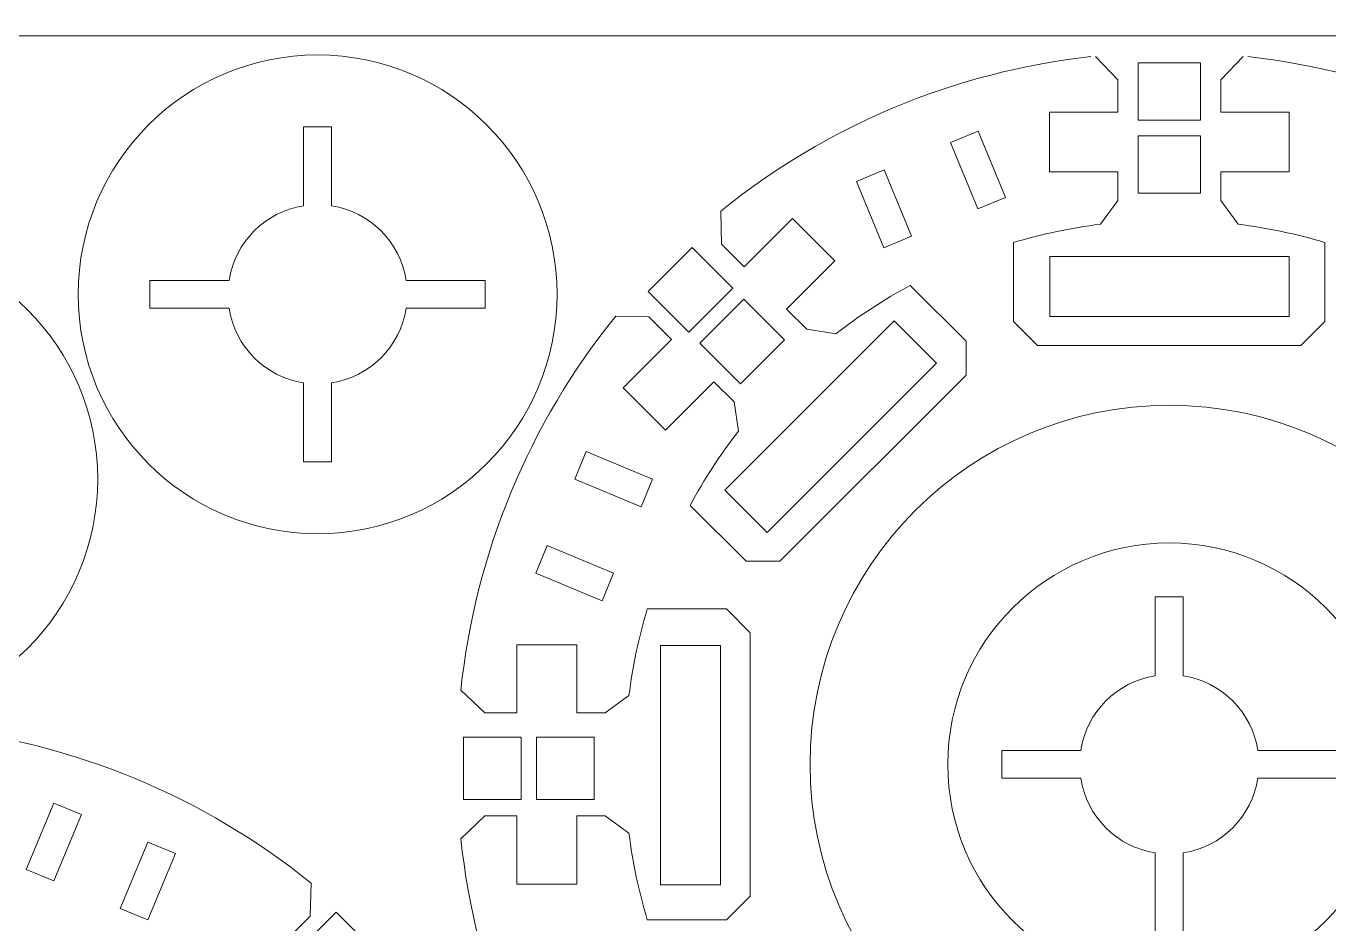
# Model space of a CAD drawing. Header units: centimetres. Extents: x -226 to -75, y 0 to 222.
# Drawn here: x -207.54 to -196.65, y 124.82 to 132.33 of the extents above; entities that cross this region are included whole.
import ezdxf

# ---------------------------------------------------------------- set-up
doc = ezdxf.new("R2010")
doc.units = ezdxf.units.CM
doc.header["$MEASUREMENT"] = 0
doc.layers.add('layer 1', color=7, linetype='Continuous')

msp = doc.modelspace()

# ---------------------------------------------------------------- linework, layer by layer
at = {"layer": 'layer 1', "color": 250, "lineweight": 20}
for points in [[(-225.83724, 132.24642), (-175.83724, 132.24642), (-175.83724, 162.24642), (-225.83724, 162.24642), (-225.83724, 132.24642)], [(-225.83724, 102.24642), (-175.83724, 102.24642), (-175.83724, 132.24642), (-225.83724, 132.24642), (-225.83724, 102.24642)]]:
    msp.add_lwpolyline(points, close=True, dxfattribs=at)
at = {"layer": 'layer 1', "color": 242, "lineweight": 9}
for points, knots in [([(-203.10162, 130.0853), (-203.10162, 131.18984), (-203.99714, 132.08533), (-205.10162, 132.08533), (-205.10162, 132.08533), (-206.2062, 132.08533), (-207.10166, 131.18984), (-207.10166, 130.08522), (-207.10166, 130.08522), (-207.10166, 128.98068), (-206.2062, 128.08522), (-205.10162, 128.08519), (-205.10162, 128.08519), (-203.99707, 128.08519), (-203.10162, 128.98071), (-203.10162, 130.0853)], [0, 0, 0, 0, 0.2, 0.2, 0.2, 0.2, 0.4, 0.4, 0.4, 0.4, 0.6, 0.6, 0.6, 0.6, 1, 1, 1, 1]), ([(-197.72784, 131.53943), (-197.72784, 131.53943), (-197.72784, 132.01963), (-197.72784, 132.01963), (-197.72784, 132.01963), (-197.72784, 132.01963), (-198.24783, 132.01967), (-198.24783, 132.01967), (-198.24783, 132.01967), (-198.24783, 132.01967), (-198.24783, 131.53943), (-198.24783, 131.53943), (-198.24783, 131.53943), (-198.24783, 131.53943), (-197.72784, 131.53943), (-197.72784, 131.53943)], [0, 0, 0, 0, 0.2, 0.2, 0.2, 0.2, 0.4, 0.4, 0.4, 0.4, 0.6, 0.6, 0.6, 0.6, 1, 1, 1, 1]), ([(-204.98492, 128.68521), (-204.98492, 128.68521), (-204.98492, 129.34522), (-204.98492, 129.34522), (-204.98492, 129.34522), (-204.66439, 129.39546), (-204.4118, 129.64804), (-204.36156, 129.96858), (-204.36156, 129.96858), (-204.36156, 129.96858), (-203.70176, 129.96858), (-203.70176, 129.96858), (-203.70176, 129.96858), (-203.70176, 129.96858), (-203.70169, 130.20187), (-203.70169, 130.20187), (-203.70169, 130.20187), (-203.70169, 130.20187), (-204.36156, 130.20187), (-204.36156, 130.20187), (-204.36156, 130.20187), (-204.4118, 130.52248), (-204.66439, 130.77506), (-204.98485, 130.82516), (-204.98485, 130.82516), (-204.98485, 130.82516), (-204.98478, 131.48524), (-204.98478, 131.48524), (-204.98478, 131.48524), (-204.98478, 131.48524), (-205.21814, 131.48524), (-205.21814, 131.48524), (-205.21814, 131.48524), (-205.21814, 131.48524), (-205.21821, 130.82516), (-205.21821, 130.82516), (-205.21821, 130.82516), (-205.53882, 130.77513), (-205.79127, 130.5224), (-205.84157, 130.20187), (-205.84157, 130.20187), (-205.84157, 130.20187), (-206.50158, 130.20187), (-206.50158, 130.20187), (-206.50158, 130.20187), (-206.50158, 130.20187), (-206.50151, 129.96858), (-206.50151, 129.96858), (-206.50151, 129.96858), (-206.50151, 129.96858), (-205.8415, 129.96858), (-205.8415, 129.96858), (-205.8415, 129.96858), (-205.79127, 129.64804), (-205.53868, 129.39546), (-205.21828, 129.34529), (-205.21828, 129.34529), (-205.21828, 129.34529), (-205.21828, 128.68521), (-205.21828, 128.68521), (-205.21828, 128.68521), (-205.21828, 128.68521), (-204.98492, 128.68521), (-204.98492, 128.68521)], [0, 0, 0, 0, 0.05882353, 0.05882353, 0.05882353, 0.05882353, 0.11764706, 0.11764706, 0.11764706, 0.11764706, 0.17647059, 0.17647059, 0.17647059, 0.17647059, 0.23529412, 0.23529412, 0.23529412, 0.23529412, 0.29411765, 0.29411765, 0.29411765, 0.29411765, 0.35294118, 0.35294118, 0.35294118, 0.35294118, 0.41176471, 0.41176471, 0.41176471, 0.41176471, 0.47058824, 0.47058824, 0.47058824, 0.47058824, 0.52941176, 0.52941176, 0.52941176, 0.52941176, 0.58823529, 0.58823529, 0.58823529, 0.58823529, 0.64705882, 0.64705882, 0.64705882, 0.64705882, 0.70588235, 0.70588235, 0.70588235, 0.70588235, 0.76470588, 0.76470588, 0.76470588, 0.76470588, 0.82352941, 0.82352941, 0.82352941, 0.82352941, 0.88235294, 0.88235294, 0.88235294, 0.88235294, 1, 1, 1, 1]), ([(-197.72784, 131.40984), (-197.72784, 131.40984), (-198.24783, 131.40984), (-198.24783, 131.40984), (-198.24783, 131.40984), (-198.24783, 131.40984), (-198.24783, 130.92967), (-198.24783, 130.92967), (-198.24783, 130.92967), (-198.24783, 130.92967), (-197.72784, 130.92967), (-197.72784, 130.92967), (-197.72784, 130.92967), (-197.72784, 130.92967), (-197.72784, 131.40984), (-197.72784, 131.40984)], [0, 0, 0, 0, 0.2, 0.2, 0.2, 0.2, 0.4, 0.4, 0.4, 0.4, 0.6, 0.6, 0.6, 0.6, 1, 1, 1, 1]), ([(-206.93843, 128.54127), (-206.9385, 129.64581), (-207.83395, 130.5413), (-208.93843, 130.5413), (-208.93843, 130.5413), (-210.04301, 130.5413), (-210.93846, 129.64581), (-210.93846, 128.5412), (-210.93846, 128.5412), (-210.93853, 127.43665), (-210.04301, 126.5412), (-208.93843, 126.54117), (-208.93843, 126.54117), (-207.83388, 126.54117), (-206.9385, 127.43668), (-206.93843, 128.54127)], [0, 0, 0, 0, 0.2, 0.2, 0.2, 0.2, 0.4, 0.4, 0.4, 0.4, 0.6, 0.6, 0.6, 0.6, 1, 1, 1, 1]), ([(-202.3393, 130.10937), (-202.3393, 130.10937), (-201.99982, 129.76989), (-201.99982, 129.76989), (-201.99982, 129.76989), (-201.99982, 129.76989), (-201.63222, 130.13756), (-201.63222, 130.13756), (-201.63222, 130.13756), (-201.63222, 130.13756), (-201.97163, 130.47711), (-201.97163, 130.47711), (-201.97163, 130.47711), (-201.97163, 130.47711), (-202.3393, 130.10937), (-202.3393, 130.10937)], [0, 0, 0, 0, 0.2, 0.2, 0.2, 0.2, 0.4, 0.4, 0.4, 0.4, 0.6, 0.6, 0.6, 0.6, 1, 1, 1, 1]), ([(-198.9868, 129.90044), (-198.9868, 129.90044), (-196.9868, 129.90044), (-196.9868, 129.90044), (-196.9868, 129.90044), (-196.9868, 129.90044), (-196.9868, 130.40047), (-196.9868, 130.40047), (-196.9868, 130.40047), (-196.9868, 130.40047), (-198.9868, 130.40047), (-198.9868, 130.40047), (-198.9868, 130.40047), (-198.9868, 130.40047), (-198.9868, 129.90044), (-198.9868, 129.90044)], [0, 0, 0, 0, 0.2, 0.2, 0.2, 0.2, 0.4, 0.4, 0.4, 0.4, 0.6, 0.6, 0.6, 0.6, 1, 1, 1, 1]), ([(-201.90818, 129.67818), (-201.90818, 129.67818), (-201.5687, 129.33863), (-201.5687, 129.33863), (-201.5687, 129.33863), (-201.5687, 129.33863), (-201.20103, 129.7063), (-201.20103, 129.7063), (-201.20103, 129.7063), (-201.20103, 129.7063), (-201.54051, 130.04585), (-201.54051, 130.04585), (-201.54051, 130.04585), (-201.54051, 130.04585), (-201.90818, 129.67818), (-201.90818, 129.67818)], [0, 0, 0, 0, 0.2, 0.2, 0.2, 0.2, 0.4, 0.4, 0.4, 0.4, 0.6, 0.6, 0.6, 0.6, 1, 1, 1, 1]), ([(-201.69892, 128.44856), (-201.69892, 128.44856), (-201.34544, 128.09504), (-201.34544, 128.09504), (-201.34544, 128.09504), (-201.34544, 128.09504), (-199.93134, 129.50922), (-199.93134, 129.50922), (-199.93134, 129.50922), (-199.93134, 129.50922), (-200.28485, 129.86277), (-200.28485, 129.86277), (-200.28485, 129.86277), (-200.28485, 129.86277), (-201.69892, 128.44856), (-201.69892, 128.44856)], [0, 0, 0, 0, 0.2, 0.2, 0.2, 0.2, 0.4, 0.4, 0.4, 0.4, 0.6, 0.6, 0.6, 0.6, 1, 1, 1, 1]), ([(-200.98773, 126.15792), (-200.98773, 124.50096), (-199.6447, 123.15794), (-197.98788, 123.15794), (-197.98788, 123.15794), (-196.33092, 123.15787), (-194.98782, 124.50103), (-194.98789, 126.15785), (-194.98789, 126.15785), (-194.98782, 127.81473), (-196.33099, 129.15783), (-197.98795, 129.1579), (-197.98795, 129.1579), (-199.6447, 129.15783), (-200.98773, 127.8148), (-200.98773, 126.15792)], [0, 0, 0, 0, 0.2, 0.2, 0.2, 0.2, 0.4, 0.4, 0.4, 0.4, 0.6, 0.6, 0.6, 0.6, 1, 1, 1, 1]), ([(-197.9878, 128.00786), (-196.96612, 128.00786), (-196.13787, 127.17965), (-196.13787, 126.15798), (-196.13787, 126.15798), (-196.13787, 125.13619), (-196.96612, 124.3079), (-197.9878, 124.3079), (-197.9878, 124.3079), (-199.00955, 124.3079), (-199.8378, 125.13626), (-199.8378, 126.15794), (-199.8378, 126.15794), (-199.8378, 127.17958), (-199.00955, 128.00793), (-197.9878, 128.00786)], [0, 0, 0, 0, 0.2, 0.2, 0.2, 0.2, 0.4, 0.4, 0.4, 0.4, 0.6, 0.6, 0.6, 0.6, 1, 1, 1, 1]), ([(-199.38782, 126.27457), (-199.38782, 126.27457), (-198.72788, 126.2745), (-198.72788, 126.2745), (-198.72788, 126.2745), (-198.67765, 126.59511), (-198.42499, 126.84763), (-198.10445, 126.89786), (-198.10445, 126.89786), (-198.10445, 126.89786), (-198.10452, 127.55793), (-198.10452, 127.55793), (-198.10452, 127.55793), (-198.10452, 127.55793), (-197.87116, 127.55793), (-197.87116, 127.55793), (-197.87116, 127.55793), (-197.87116, 127.55793), (-197.87116, 126.89786), (-197.87116, 126.89786), (-197.87116, 126.89786), (-197.55063, 126.84777), (-197.29804, 126.59511), (-197.2478, 126.27464), (-197.2478, 126.27464), (-197.2478, 126.27464), (-196.58786, 126.27457), (-196.58786, 126.27457), (-196.58786, 126.27457), (-196.58786, 126.27457), (-196.58786, 126.04121), (-196.58786, 126.04121), (-196.58786, 126.04121), (-196.58786, 126.04121), (-197.2478, 126.04121), (-197.2478, 126.04121), (-197.2478, 126.04121), (-197.29804, 125.72075), (-197.55063, 125.46816), (-197.87116, 125.41792), (-197.87116, 125.41792), (-197.87116, 125.41792), (-197.87116, 124.75798), (-197.87116, 124.75798), (-197.87116, 124.75798), (-197.87116, 124.75798), (-198.10445, 124.75784), (-198.10445, 124.75784), (-198.10445, 124.75784), (-198.10445, 124.75784), (-198.10452, 125.41792), (-198.10452, 125.41792), (-198.10452, 125.41792), (-198.42506, 125.46816), (-198.67765, 125.72068), (-198.72788, 126.04121), (-198.72788, 126.04121), (-198.72788, 126.04121), (-199.38782, 126.04121), (-199.38782, 126.04121), (-199.38782, 126.04121), (-199.38782, 126.04121), (-199.38782, 126.27457), (-199.38782, 126.27457)], [0, 0, 0, 0, 0.05882353, 0.05882353, 0.05882353, 0.05882353, 0.11764706, 0.11764706, 0.11764706, 0.11764706, 0.17647059, 0.17647059, 0.17647059, 0.17647059, 0.23529412, 0.23529412, 0.23529412, 0.23529412, 0.29411765, 0.29411765, 0.29411765, 0.29411765, 0.35294118, 0.35294118, 0.35294118, 0.35294118, 0.41176471, 0.41176471, 0.41176471, 0.41176471, 0.47058824, 0.47058824, 0.47058824, 0.47058824, 0.52941176, 0.52941176, 0.52941176, 0.52941176, 0.58823529, 0.58823529, 0.58823529, 0.58823529, 0.64705882, 0.64705882, 0.64705882, 0.64705882, 0.70588235, 0.70588235, 0.70588235, 0.70588235, 0.76470588, 0.76470588, 0.76470588, 0.76470588, 0.82352941, 0.82352941, 0.82352941, 0.82352941, 0.88235294, 0.88235294, 0.88235294, 0.88235294, 1, 1, 1, 1]), ([(-202.23658, 125.15044), (-202.23658, 125.15044), (-201.73662, 125.15044), (-201.73662, 125.15044), (-201.73662, 125.15044), (-201.73662, 125.15044), (-201.73662, 127.15043), (-201.73662, 127.15043), (-201.73662, 127.15043), (-201.73662, 127.15043), (-202.23658, 127.15043), (-202.23658, 127.15043), (-202.23658, 127.15043), (-202.23658, 127.15043), (-202.23658, 125.15044), (-202.23658, 125.15044)], [0, 0, 0, 0, 0.2, 0.2, 0.2, 0.2, 0.4, 0.4, 0.4, 0.4, 0.6, 0.6, 0.6, 0.6, 1, 1, 1, 1]), ([(-203.88187, 125.86536), (-203.88187, 125.86536), (-203.4017, 125.86536), (-203.4017, 125.86536), (-203.4017, 125.86536), (-203.4017, 125.86536), (-203.4017, 126.38536), (-203.4017, 126.38536), (-203.4017, 126.38536), (-203.4017, 126.38536), (-203.88187, 126.38529), (-203.88187, 126.38529), (-203.88187, 126.38529), (-203.88187, 126.38529), (-203.88187, 125.86536), (-203.88187, 125.86536)], [0, 0, 0, 0, 0.2, 0.2, 0.2, 0.2, 0.4, 0.4, 0.4, 0.4, 0.6, 0.6, 0.6, 0.6, 1, 1, 1, 1]), ([(-203.27202, 125.86536), (-203.27202, 125.86536), (-202.79178, 125.86536), (-202.79178, 125.86536), (-202.79178, 125.86536), (-202.79178, 125.86536), (-202.79178, 126.38536), (-202.79178, 126.38536), (-202.79178, 126.38536), (-202.79178, 126.38536), (-203.27202, 126.38529), (-203.27202, 126.38529), (-203.27202, 126.38529), (-203.27202, 126.38529), (-203.27202, 125.86536), (-203.27202, 125.86536)], [0, 0, 0, 0, 0.2, 0.2, 0.2, 0.2, 0.4, 0.4, 0.4, 0.4, 0.6, 0.6, 0.6, 0.6, 1, 1, 1, 1]), ([(-205.93522, 123.9323), (-205.93522, 123.9323), (-205.511, 123.50802), (-205.511, 123.50802), (-205.511, 123.50802), (-205.511, 123.50802), (-204.521, 124.49798), (-204.521, 124.49798), (-204.521, 124.49798), (-204.521, 124.49798), (-204.94529, 124.92223), (-204.94529, 124.92223), (-204.94529, 124.92223), (-204.94529, 124.92223), (-205.93522, 123.9323), (-205.93522, 123.9323)], [0, 0, 0, 0, 0.2, 0.2, 0.2, 0.2, 0.4, 0.4, 0.4, 0.4, 0.6, 0.6, 0.6, 0.6, 1, 1, 1, 1])]:
    msp.add_open_spline(points, degree=3, knots=knots, dxfattribs=at)
for points in [[(-201.73296, 130.78123), (-200.84791, 131.49831), (-199.77571, 131.94601), (-198.64383, 132.07151)], [(-198.605, 132.07151), (-198.605, 132.07151), (-198.41783, 131.87642), (-198.41783, 131.87642)], [(-197.55785, 131.87643), (-197.55785, 131.87643), (-197.37072, 132.07151), (-197.37072, 132.07151)], [(-197.33165, 132.07151), (-196.19994, 131.94592), (-195.1277, 131.49829), (-194.24259, 130.78122)], [(-198.41782, 131.87643), (-198.41782, 131.87643), (-198.41782, 131.60796), (-198.41782, 131.60796)], [(-197.55785, 131.60785), (-197.55785, 131.60785), (-197.55785, 131.87642), (-197.55785, 131.87642)], [(-198.98785, 131.60785), (-198.98785, 131.60785), (-198.98785, 131.10782), (-198.98785, 131.10782)], [(-198.41782, 131.60795), (-198.41782, 131.60795), (-198.98784, 131.60785), (-198.98784, 131.60785)], [(-196.98783, 131.60788), (-196.98783, 131.60788), (-197.55785, 131.60785), (-197.55785, 131.60785)], [(-196.98783, 131.60788), (-196.98783, 131.60788), (-196.98783, 131.10789), (-196.98783, 131.10789)], [(-199.58447, 131.44972), (-199.58447, 131.44972), (-199.81543, 131.35401), (-199.81543, 131.35401)], [(-199.81543, 131.35401), (-199.81543, 131.35401), (-199.58584, 130.79969), (-199.58584, 130.79969)], [(-199.35489, 130.89533), (-199.35489, 130.89533), (-199.58447, 131.44972), (-199.58447, 131.44972)], [(-200.36974, 131.12436), (-200.36974, 131.12436), (-200.60071, 131.02873), (-200.60071, 131.02873)], [(-200.6007, 131.02873), (-200.6007, 131.02873), (-200.37112, 130.47448), (-200.37112, 130.47448)], [(-200.14009, 130.57012), (-200.14009, 130.57012), (-200.36975, 131.12436), (-200.36975, 131.12436)], [(-198.41782, 131.1079), (-198.41782, 131.1079), (-198.98784, 131.10783), (-198.98784, 131.10783)], [(-198.41782, 131.1079), (-198.41782, 131.1079), (-198.41782, 130.86984), (-198.41782, 130.86984)], [(-196.98783, 131.1079), (-196.98783, 131.1079), (-197.55785, 131.1079), (-197.55785, 131.1079)], [(-197.55785, 130.86984), (-197.55785, 130.86984), (-197.55785, 131.10789), (-197.55785, 131.10789)], [(-199.58585, 130.7997), (-199.58585, 130.7997), (-199.35488, 130.89533), (-199.35488, 130.89533)], [(-198.41782, 130.86984), (-198.41782, 130.86984), (-198.5626, 130.6714), (-198.5626, 130.6714)], [(-197.41309, 130.67147), (-197.41309, 130.67147), (-197.55787, 130.86984), (-197.55787, 130.86984)], [(-201.72731, 130.50555), (-201.72731, 130.50555), (-201.73302, 130.78118), (-201.73302, 130.78118)], [(-201.13434, 130.71867), (-201.13434, 130.71867), (-201.53742, 130.31559), (-201.53742, 130.31559)], [(-201.13434, 130.71867), (-201.13434, 130.71867), (-200.78086, 130.36515), (-200.78086, 130.36515)], [(-198.56258, 130.6714), (-198.80939, 130.64004), (-199.04952, 130.58928), (-199.28786, 130.51816)], [(-196.68783, 130.51817), (-196.92624, 130.58929), (-197.16641, 130.64005), (-197.41311, 130.67148)], [(-201.53741, 130.31559), (-201.53741, 130.31559), (-201.72731, 130.50556), (-201.72731, 130.50556)], [(-200.37112, 130.47448), (-200.37112, 130.47448), (-200.14009, 130.57012), (-200.14009, 130.57012)], [(-199.28784, 130.51817), (-199.28784, 130.51817), (-199.28784, 129.85787), (-199.28784, 129.85787)], [(-196.68783, 129.85795), (-196.68783, 129.85795), (-196.68783, 130.51817), (-196.68783, 130.51817)], [(-200.78088, 130.36513), (-200.78088, 130.36513), (-201.18396, 129.96205), (-201.18396, 129.96205)], [(-200.1518, 130.16036), (-200.3707, 130.04204), (-200.5763, 129.90812), (-200.77301, 129.7559)], [(-199.68493, 129.69348), (-199.68493, 129.69348), (-200.15179, 130.16034), (-200.15179, 130.16034)], [(-201.01556, 129.7938), (-201.01556, 129.7938), (-201.18393, 129.96207), (-201.18393, 129.96207)], [(-203.90509, 126.77873), (-203.78493, 127.92352), (-203.33542, 129.00881), (-202.61089, 129.9032)], [(-202.61084, 129.90321), (-202.61084, 129.90321), (-202.33521, 129.89743), (-202.33521, 129.89743)], [(-202.33523, 129.89743), (-202.33523, 129.89743), (-202.1454, 129.70753), (-202.1454, 129.70753)], [(-199.28784, 129.85788), (-199.28784, 129.85788), (-199.08782, 129.65785), (-199.08782, 129.65785)], [(-196.88786, 129.65785), (-196.88786, 129.65785), (-196.68783, 129.85795), (-196.68783, 129.85795)], [(-200.77296, 129.75576), (-200.77296, 129.75576), (-201.01556, 129.79379), (-201.01556, 129.79379)], [(-202.14541, 129.70753), (-202.14541, 129.70753), (-202.54835, 129.30452), (-202.54835, 129.30452)], [(-199.68493, 129.41057), (-199.68493, 129.41057), (-199.68493, 129.69349), (-199.68493, 129.69349)], [(-199.08782, 129.65785), (-199.08782, 129.65785), (-196.88787, 129.65785), (-196.88787, 129.65785)], [(-201.24045, 127.85497), (-201.24045, 127.85497), (-199.68492, 129.41058), (-199.68492, 129.41058)], [(-202.54834, 129.30453), (-202.54834, 129.30453), (-202.19486, 128.95101), (-202.19486, 128.95101)], [(-201.7918, 129.35407), (-201.7918, 129.35407), (-202.19488, 128.95098), (-202.19488, 128.95098)], [(-201.7918, 129.35407), (-201.7918, 129.35407), (-201.62352, 129.18576), (-201.62352, 129.18576)], [(-201.62354, 129.18574), (-201.62354, 129.18574), (-201.58572, 128.94299), (-201.58572, 128.94299)], [(-201.58571, 128.943), (-201.7379, 128.74643), (-201.87178, 128.54069), (-201.99017, 128.32186)], [(-202.85833, 128.77081), (-202.85833, 128.77081), (-202.95411, 128.53978), (-202.95411, 128.53978)], [(-202.30408, 128.54123), (-202.30408, 128.54123), (-202.85833, 128.77082), (-202.85833, 128.77082)], [(-202.95411, 128.53978), (-202.95411, 128.53978), (-202.39979, 128.31013), (-202.39979, 128.31013)], [(-202.39979, 128.31013), (-202.39979, 128.31013), (-202.30408, 128.54124), (-202.30408, 128.54124)], [(-201.99017, 128.32185), (-201.99017, 128.32185), (-201.52323, 127.85491), (-201.52323, 127.85491)], [(-203.18369, 127.98554), (-203.18369, 127.98554), (-203.27932, 127.7545), (-203.27932, 127.7545)], [(-202.62937, 127.75582), (-202.62937, 127.75582), (-203.18369, 127.98555), (-203.18369, 127.98555)], [(-201.52322, 127.8549), (-201.52322, 127.8549), (-201.24043, 127.85497), (-201.24043, 127.85497)], [(-203.27932, 127.75451), (-203.27932, 127.75451), (-202.725, 127.52492), (-202.725, 127.52492)], [(-202.72501, 127.52493), (-202.72501, 127.52493), (-202.62937, 127.75582), (-202.62937, 127.75582)], [(-202.34791, 127.45789), (-202.41903, 127.21955), (-202.46972, 126.97939), (-202.50115, 126.73269)], [(-201.68762, 127.45782), (-201.68762, 127.45782), (-202.34791, 127.45789), (-202.34791, 127.45789)], [(-201.48774, 127.25793), (-201.48774, 127.25793), (-201.68762, 127.45781), (-201.68762, 127.45781)], [(-201.48774, 125.05791), (-201.48774, 125.05791), (-201.48774, 127.25792), (-201.48774, 127.25792)], [(-203.43752, 127.15789), (-203.43752, 127.15789), (-203.43759, 126.58781), (-203.43759, 126.58781)], [(-203.43752, 127.15789), (-203.43752, 127.15789), (-202.93756, 127.15789), (-202.93756, 127.15789)], [(-202.9375, 127.15789), (-202.9375, 127.15789), (-202.9375, 126.58788), (-202.9375, 126.58788)], [(-203.7061, 126.58787), (-203.7061, 126.58787), (-203.9051, 126.77872), (-203.9051, 126.77872)], [(-202.50114, 126.7327), (-202.50114, 126.7327), (-202.69951, 126.58789), (-202.69951, 126.58789)], [(-203.43759, 126.5878), (-203.43759, 126.5878), (-203.70609, 126.58787), (-203.70609, 126.58787)], [(-202.69951, 126.58787), (-202.69951, 126.58787), (-202.9375, 126.58787), (-202.9375, 126.58787)], [(-205.15655, 125.16551), (-206.05099, 125.89001), (-207.13631, 126.33952), (-208.28097, 126.45971)], [(-207.53484, 125.27961), (-207.53484, 125.27961), (-207.30525, 125.834), (-207.30525, 125.834)], [(-207.30526, 125.834), (-207.30526, 125.834), (-207.07423, 125.73829), (-207.07423, 125.73829)], [(-207.07423, 125.73829), (-207.07423, 125.73829), (-207.30389, 125.18405), (-207.30389, 125.18405)], [(-203.90502, 125.53698), (-203.90502, 125.53698), (-203.70609, 125.72783), (-203.70609, 125.72783)], [(-203.7061, 125.72784), (-203.7061, 125.72784), (-203.43753, 125.72798), (-203.43753, 125.72798)], [(-203.43752, 125.72798), (-203.43752, 125.72798), (-203.43752, 125.15789), (-203.43752, 125.15789)], [(-202.9375, 125.72784), (-202.9375, 125.72784), (-202.69945, 125.72798), (-202.69945, 125.72798)], [(-202.9375, 125.72784), (-202.9375, 125.72784), (-202.9375, 125.15789), (-202.9375, 125.15789)], [(-202.69944, 125.72798), (-202.69944, 125.72798), (-202.50115, 125.5832), (-202.50115, 125.5832)], [(-202.50114, 125.58321), (-202.46971, 125.33641), (-202.41902, 125.0962), (-202.3479, 124.85794)], [(-206.74957, 124.9544), (-206.74957, 124.9544), (-206.51998, 125.50865), (-206.51998, 125.50865)], [(-206.51999, 125.50864), (-206.51999, 125.50864), (-206.28902, 125.41293), (-206.28902, 125.41293)], [(-202.61091, 122.41255), (-203.33541, 123.30702), (-203.78499, 124.39238), (-203.90504, 125.53696)], [(-206.28903, 125.41294), (-206.28903, 125.41294), (-206.51862, 124.85869), (-206.51862, 124.85869)], [(-207.30388, 125.18405), (-207.30388, 125.18405), (-207.53485, 125.27961), (-207.53485, 125.27961)], [(-205.16227, 124.88991), (-205.16227, 124.88991), (-205.15656, 125.16553), (-205.15656, 125.16553)], [(-203.43752, 125.15788), (-203.43752, 125.15788), (-202.93763, 125.15788), (-202.93763, 125.15788)], [(-201.68762, 124.85795), (-201.68762, 124.85795), (-201.48774, 125.05791), (-201.48774, 125.05791)], [(-206.51861, 124.85869), (-206.51861, 124.85869), (-206.74957, 124.9544), (-206.74957, 124.9544)], [(-205.87403, 124.17808), (-205.87403, 124.17808), (-205.16227, 124.88991), (-205.16227, 124.88991)], [(-202.34791, 124.85795), (-202.34791, 124.85795), (-201.68761, 124.85795), (-201.68761, 124.85795)]]:
    msp.add_open_spline(points, degree=3, dxfattribs=at)

doc.saveas('drawing.dxf')
